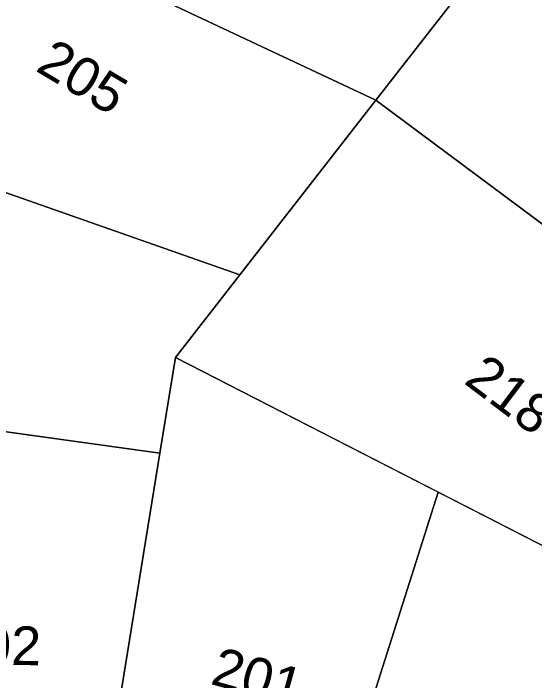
# Model space of a CAD drawing. Header units: metres. Extents: x 264965 to 265706, y 6180501 to 6181430.
# Drawn here: x 265291.8 to 265342.3, y 6181052.5 to 6181117.2 of the extents above; entities that cross this region are included whole.
import ezdxf

# ---------------------------------------------------------------- set-up
doc = ezdxf.new("R2010")
doc.units = ezdxf.units.M
doc.layers.add('_User Miscellaneous12', color=252, linetype='Continuous', lineweight=13, plot=False, transparency=0.5)
doc.layers.add('Cadastre Developer_SP_NEW', color=92, linetype='Continuous', lineweight=15)
doc.styles.add('ARIAL', font='arial.ttf', dxfattribs={"height": 2})

msp = doc.modelspace()

# ---------------------------------------------------------------- linework, layer by layer
at = {"layer": 'Cadastre Developer_SP_NEW', "transparency": 33554687, "flags": 128}
msp.add_lwpolyline([(265340.594, 6181126.324), (265291.324, 6181149.478), (265279.055, 6181131.216), (265326.902, 6181108.731)], close=True, dxfattribs=at)
for points in [[(265326.902, 6181108.731), (265279.055, 6181131.216), (265266.053, 6181111.863, 0.011337), (265264.319, 6181109.151), (265313.74, 6181091.82)], [(265340.594, 6181126.324), (265326.902, 6181108.731), (265370.32, 6181076.424, -0.008373), (265374.123, 6181081.483), (265383.748, 6181093.851)], [(265313.74, 6181091.82), (265264.319, 6181109.151, 0.103662), (265254.615, 6181081.688), (265305.994, 6181074.527), (265307.503, 6181083.806)], [(265326.902, 6181108.731), (265313.74, 6181091.82), (265307.503, 6181083.806), (265358.364, 6181057.737, -0.029369), (265370.32, 6181076.424)], [(265332.934, 6181070.772), (265307.503, 6181083.806), (265305.994, 6181074.527), (265298.317, 6181027.337, -0.016346), (265318.35, 6181024.767)], [(265305.994, 6181074.527), (265278.808, 6181078.316), (265277.786, 6181028.603, -0.016647), (265298.317, 6181027.337)], [(265332.934, 6181070.772), (265318.35, 6181024.767, -0.002409), (265321.288, 6181024.278), (265330.697, 6181022.664), (265346.394, 6181031.994, -0.037606), (265358.364, 6181057.737)]]:
    msp.add_lwpolyline(points, format="xyb", close=True, dxfattribs=at)

# ---------------------------------------------------------------- texts
at = {"layer": '_User Miscellaneous12', "transparency": 33554687, "style": 'ARIAL'}
for s, rotation, p in [('205', 329.12694, (265293.822, 6181111.653)), ('218', 322.87127, (265335.323, 6181081.378)), ('202', 358.955, (265285.717, 6181054.133)), ('201', 344.46311, (265310.765, 6181052.197))]:
    msp.add_text(s, height=3.75, rotation=rotation, dxfattribs=at).set_placement(p)

doc.saveas('drawing.dxf')
